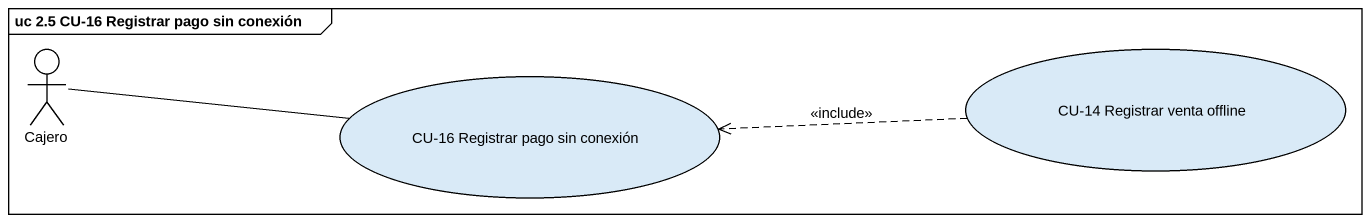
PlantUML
@startuml
mainframe uc 2.5 CU-16 Registrar pago sin conexión
actor Cajero
usecase "CU-14 Registrar venta offline" as CU_14_Registrar_venta
usecase "CU-16 Registrar pago sin conexión" as CU_16_Registrar_pago_sin
Cajero -right- CU_16_Registrar_pago_sin
CU_14_Registrar_venta .left.> CU_16_Registrar_pago_sin : <<include>>
@enduml
